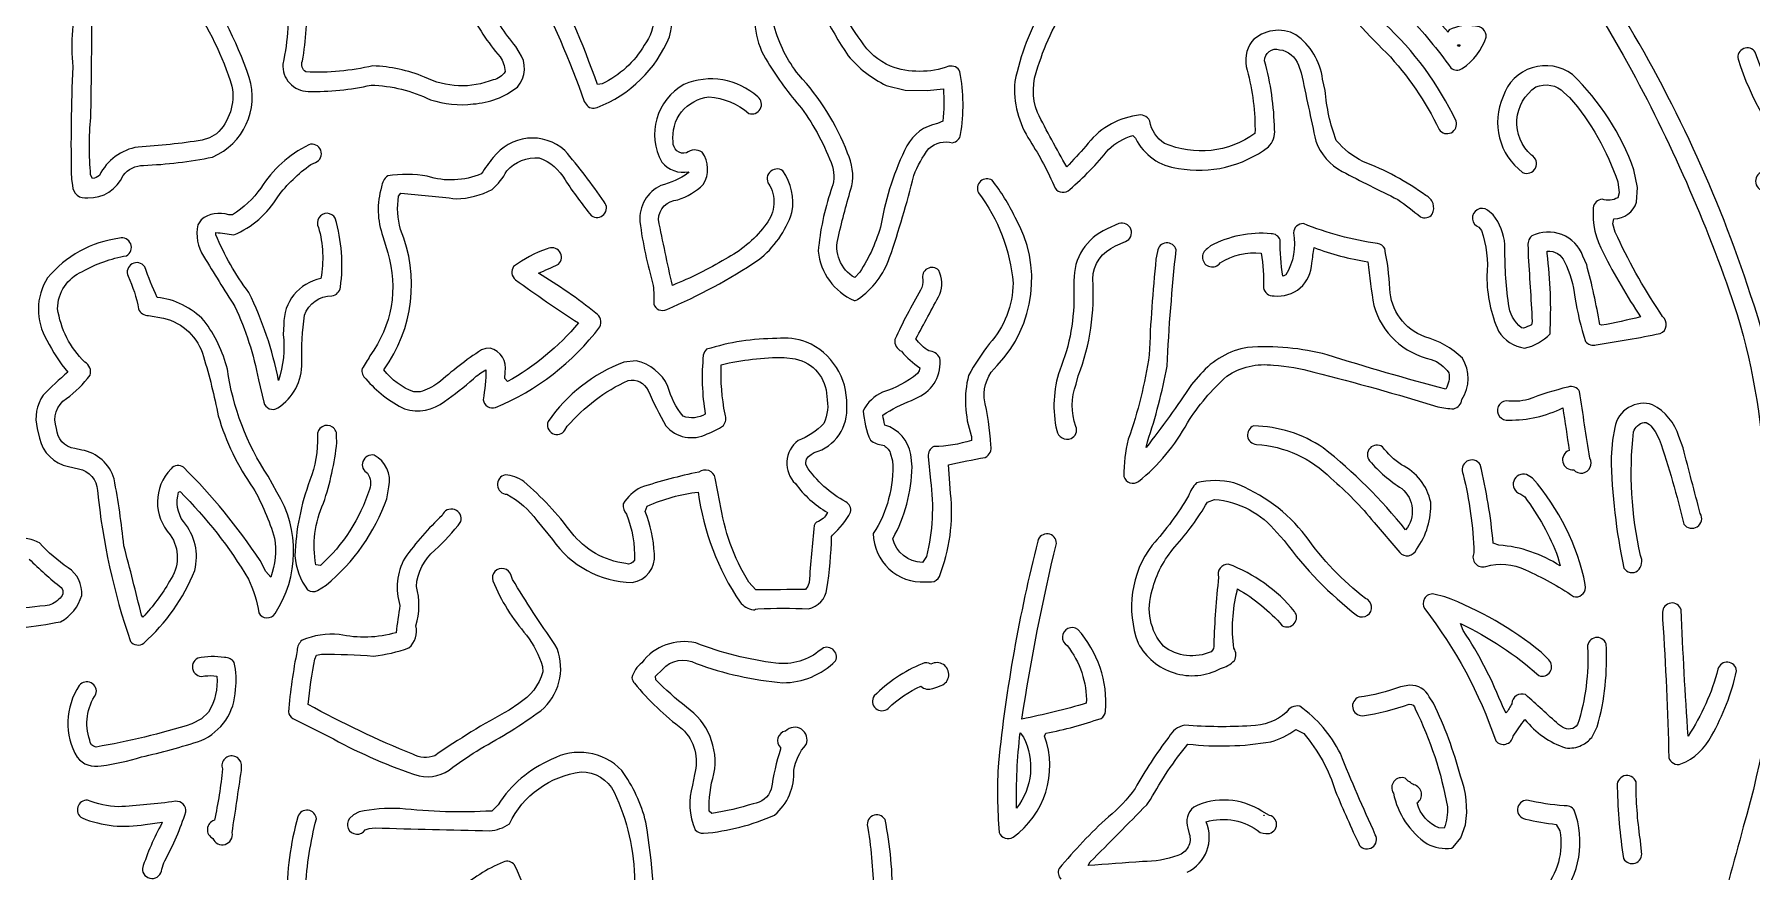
# Model space of a CAD drawing. Extents: x 1.4 to 96.1, y 1 to 80.1.
# Drawn here: x 30.58 to 36.22, y 17.11 to 19.85 of the extents above; entities that cross this region are included whole.
import ezdxf

# ---------------------------------------------------------------- set-up
doc = ezdxf.new("R2010")
doc.units = 0
doc.linetypes.add('0', pattern=[0])
doc.layers.add('1', color=7, linetype='0')

msp = doc.modelspace()

# ---------------------------------------------------------------- linework, layer by layer
at = {"layer": '1'}
for points in [[(36.322945, 18.373566, 0.082023), (36.215206, 18.999329, 0.058031), (35.783649, 19.934408, 0.07147), (34.736694, 21.24884, 0.130312), (34.423237, 21.403214, -0.059926), (33.822689, 21.616196, 0.021832), (33.530582, 21.735794, 0.015898), (32.650909, 21.959614, 0.845512), (32.645836, 21.898209, -0.018288), (33.566978, 21.657913, 0.006415), (34.082436, 21.438721, 0.031732), (34.470448, 21.32576, -0.128569), (34.735065, 21.165695, -0.074021), (35.824093, 19.73629, -0.043305), (36.171288, 18.934849, -0.064743), (36.262081, 18.365189, 0.83011)], [(35.268711, 19.741455, 0.170991), (35.347034, 19.844711, 0.464821), (35.311642, 19.879807, 0.169255), (35.225697, 19.867765, 0.060802), (35.222225, 19.861008, -0.009787), (34.92923, 20.183441, -0.063031), (34.83918, 20.339615), (34.825073, 20.404526), (34.828739, 20.469513), (34.853046, 20.534485, -0.070737), (34.915775, 20.412613, 0.931913), (34.966866, 20.451462, 0.055529), (34.876038, 20.614672, 0.427284), (34.830879, 20.613556), (34.809307, 20.583359), (34.771069, 20.498795), (34.761707, 20.414978), (34.776558, 20.332397), (34.810944, 20.251495, 0.069181), (35.08979, 19.914474, -0.037143), (35.231312, 19.743057, 0.333435)], [(36.432465, 19.452454, -0.109299), (36.230503, 19.79509, 0.824961), (36.17382, 19.771576, 0.106925), (36.374775, 19.42276, -0.361968), (36.320419, 19.396194, 0.025741), (36.254036, 19.402237, 0.903902), (36.266476, 19.33963, 0.260606), (36.418915, 19.374479, 0.209811), (36.43676, 19.446732)], [(35.47298, 18.823975, 0.151449), (35.557011, 18.871262, 0.04292), (35.547394, 19.133907), (35.547573, 19.142288, -0.325659), (35.604141, 19.107361, -0.094973), (35.638138, 18.991013, 0.039065), (35.673187, 18.845901, 0.303075), (35.708347, 18.834671, 0.010207), (35.918716, 18.871861, 0.572153), (35.92614, 18.927399), (35.91761, 18.9422, -0.043815), (35.770988, 19.204544), (35.762657, 19.2323), (35.766693, 19.248032, 0.325065), (35.840485, 19.302811), (35.844273, 19.351227), (35.831913, 19.408676, 0.11568), (35.630375, 19.721544, 0.512596), (35.402752, 19.649582, 0.349835), (35.466663, 19.400286, 0.96599), (35.495682, 19.457504, -0.489242), (35.510227, 19.680786, -0.309209), (35.602604, 19.662872), (35.620998, 19.646225, -0.097707), (35.779202, 19.369263), (35.783291, 19.333145), (35.778999, 19.317505, -0.227548), (35.727596, 19.312531, 0.363477), (35.698631, 19.284058, 0.14831), (35.731888, 19.135818, 0.029914), (35.854031, 18.926544, -0.014749), (35.725765, 18.899017), (35.720039, 18.901352, 0.023751), (35.677036, 19.097794), (35.664951, 19.126114, 0.443818), (35.496742, 19.192169, 0.263862), (35.484753, 19.154617), (35.484478, 19.138046, -0.00252), (35.498127, 18.91095), (35.496319, 18.900635, -0.01742), (35.469967, 18.888977), (35.463264, 18.890488, -0.198347), (35.420441, 18.969269, -0.036898), (35.408855, 19.163528, 0.135628), (35.370636, 19.26181), (35.351986, 19.276836, 1.14258), (35.323193, 19.220566), (35.331417, 19.210312, -0.113207), (35.349144, 19.060057, 0.099295), (35.387222, 18.879269, 0.216969)], [(32.657745, 18.950424, 0.044468), (32.958839, 19.113266, 0.1489), (33.068684, 19.269258, 0.207192), (33.038643, 19.405594, 0.926124), (32.996689, 19.356628, -0.311572), (32.978325, 19.223694, -0.110911), (32.850006, 19.116379, -0.040159), (32.676334, 19.029907, -0.004965), (32.630424, 19.245834, -0.38772), (32.693989, 19.310501, 0.106479), (32.777767, 19.36055, 0.304867), (32.773605, 19.467119, 0.323323), (32.722271, 19.464373, -0.512597), (32.679062, 19.500534, -0.420093), (32.796345, 19.648071, -0.164079), (32.926758, 19.594095, 0.852259), (32.956669, 19.648254, 0.292474), (32.714344, 19.689102, 0.413883), (32.641441, 19.434252, 0.275813), (32.729866, 19.402603), (32.72823, 19.39859, -0.099646), (32.63895, 19.358021, 0.307655), (32.569637, 19.238983, 0.03733), (32.613663, 19.0298, -0.027889), (32.615021, 18.968521, 0.444798)], [(32.02314, 18.723083, -0.064459), (32.064583, 18.753006, -0.038607), (32.055462, 18.654892, 0.468298), (32.095913, 18.628952, 0.132379), (32.438408, 18.893661, 0.38426), (32.425148, 18.938217, 0.039238), (32.236477, 19.069611, 0.004871), (32.302364, 19.099136, 0.885703), (32.265102, 19.149414, 0.078344), (32.155285, 19.091797, 0.400298), (32.161163, 19.048523, 0.013129), (32.367908, 18.906448, -0.091841), (32.134651, 18.714005), (32.126347, 18.72467), (32.127151, 18.744812, 0.404701), (32.077854, 18.824142), (32.063984, 18.823029), (32.049614, 18.818314, 0.03504), (31.906773, 18.708694, -0.076101), (31.848825, 18.680298), (31.828114, 18.680313, -0.14252), (31.729078, 18.753021, 0.261103), (31.784405, 19.213564, -0.107547), (31.777611, 19.322128), (31.78536, 19.331955, -0.004457), (31.966814, 19.314178, 0.117362), (32.084415, 19.34404, 0.090107), (32.132732, 19.40567, -0.232291), (32.239536, 19.448532, -0.16965), (32.324238, 19.375992, 0.028172), (32.410446, 19.258389, 0.878926), (32.452805, 19.303665, 0.026665), (32.323025, 19.472654, 0.439655), (32.088196, 19.448988, 0.030018), (32.049271, 19.395996, -0.17919), (31.872063, 19.38765, 0.085099), (31.741961, 19.388977, 0.22636), (31.721903, 19.352982, 0.163356), (31.726589, 19.18985), (31.742193, 19.13681, -0.236928), (31.683868, 18.798849, -0.012138), (31.658079, 18.756836, 0.292335), (31.670361, 18.723648, 0.106411), (31.797398, 18.624405, 0.243916), (31.928453, 18.648895, 0.032224)], [(31.381496, 18.627625, 0.257109), (31.460615, 18.776566, -0.04418), (31.469028, 18.931854, -0.326474), (31.558954, 18.995239, 0.320805), (31.587008, 19.023682, 0.104038), (31.570068, 19.249878, 1.004299), (31.514917, 19.220108, -0.111557), (31.522905, 19.052551, 0.362057), (31.400829, 18.901016), (31.399309, 18.868958, -0.106195), (31.383644, 18.718033, 0.066051), (31.286171, 19.006577, -0.061264), (31.177805, 19.195831), (31.177914, 19.202957, -0.03878), (31.236546, 19.195618, 0.161166), (31.381134, 19.320694, -0.077888), (31.489637, 19.426041), (31.505045, 19.432859, 0.97951), (31.482635, 19.491165, 0.136471), (31.325743, 19.349121, -0.097977), (31.232523, 19.261688), (31.220278, 19.261261, 0.251313), (31.12958, 19.245224), (31.119328, 19.228775, 0.206864), (31.137854, 19.125427, 0.004655), (31.239786, 18.960922, -0.064141), (31.317951, 18.719971), (31.33494, 18.646317, 0.503172)], [(33.52702, 18.057098, 0.26548), (33.552658, 18.074524, 0.121912), (33.589264, 18.347565), (33.585674, 18.395721), (33.582027, 18.440826, -0.010492), (33.702747, 18.4655, 0.347464), (33.722004, 18.505219, 0.041038), (33.699131, 18.661011, -0.221758), (33.74239, 18.767365, 0.333098), (33.801464, 19.252914, 0.050774), (33.726067, 19.374573, 0.783951), (33.681465, 19.333389, -0.140791), (33.79438, 19.037518, -0.182044), (33.717045, 18.838867, 0.042024), (33.648327, 18.734116, 0.146157), (33.657303, 18.537668, -0.020805), (33.657703, 18.521164, -0.072671), (33.53487, 18.500916, 0.333266), (33.516148, 18.468491), (33.523418, 18.390213, -0.094667), (33.510536, 18.140762), (33.496769, 18.120773, -0.336021), (33.399624, 18.198547, 0.121641), (33.463196, 18.434219), (33.458408, 18.475296, 0.287873), (33.373768, 18.571579, -0.015208), (33.367203, 18.603928, -0.069872), (33.461563, 18.652481), (33.482727, 18.663193, 0.336596), (33.553783, 18.792358, 0.258324), (33.518276, 18.814621, -0.102603), (33.475452, 18.854782, 0.001664), (33.554256, 19.001038, 0.209096), (33.550613, 19.079102, 0.764609), (33.497978, 19.049606, -0.155681), (33.490726, 19.014297, 0.024623), (33.406765, 18.852554, 0.339076), (33.428333, 18.813538, 0.080163), (33.488861, 18.75943), (33.486805, 18.749802), (33.480812, 18.740356, -0.098359), (33.366444, 18.679413, 0.173378), (33.302719, 18.618713, 0.08861), (33.326096, 18.521851, 0.147548), (33.367046, 18.506042, -0.198369), (33.391354, 18.480621), (33.398998, 18.453949, -0.158185), (33.335617, 18.215408, 0.426808), (33.505764, 18.057114)], [(33.984676, 18.527267, 0.399044), (34.000366, 18.567291, -0.173423), (34.001175, 18.706024), (34.008526, 18.733521, 0.110157), (34.055828, 19.050659, -0.296086), (34.131084, 19.159302), (34.163887, 19.173971, 0.969103), (34.141819, 19.232422), (34.102863, 19.214935, 0.305762), (33.99427, 19.045013), (33.993366, 19.011353, -0.108352), (33.947445, 18.751953, 0.136348), (33.937778, 18.55348, 0.468801)], [(34.206352, 18.386276, 0.1009), (34.366413, 18.579056, -0.066621), (34.495747, 18.731857, -0.188361), (34.649082, 18.767563, -0.058997), (34.781757, 18.745148, -0.014443), (35.188606, 18.631269, 0.031795), (35.240562, 18.624802, 0.294284), (35.267796, 18.655304, 0.290308), (35.269054, 18.791168, 0.121625), (35.146221, 18.861404, -0.306443), (35.031002, 19.018936, 0.039912), (35.014046, 19.150543, 0.23969), (34.990612, 19.166718, -0.059986), (34.747364, 19.232456, 0.417227), (34.714855, 19.202286, -0.186974), (34.689434, 19.064198, -0.067158), (34.680183, 19.060043, -0.0443), (34.671051, 19.179047, 0.316771), (34.641201, 19.19931, 0.146552), (34.441895, 19.159134), (34.432072, 19.15045, 1.236144), (34.474262, 19.103653, -0.174318), (34.609055, 19.13533, -0.051227), (34.615959, 19.022141, 0.385905), (34.650871, 18.995544, 0.444963), (34.774776, 19.103012, 0.008498), (34.782261, 19.154205, 0.054287), (34.958496, 19.107468, 0.009427), (34.97831, 18.963409, 0.276926), (35.166924, 18.787094, -0.156126), (35.224602, 18.743271, -0.178756), (35.214493, 18.689835, -0.014251), (34.825775, 18.802094, 0.080737), (34.564327, 18.826538, 0.172424), (34.409111, 18.73819), (34.379951, 18.704391, -0.019822), (34.230865, 18.497665), (34.235519, 18.516815, 0.035192), (34.299782, 18.764618, -0.014551), (34.329739, 19.146591, 0.823401), (34.268383, 19.141327), (34.263485, 19.115402, 0.016396), (34.241287, 18.802017, -0.048647), (34.172646, 18.525116, 0.060819), (34.157925, 18.403244, 0.523032)], [(30.941341, 17.856506, 0.118233), (31.10869, 18.094315, 0.245468), (31.071362, 18.25473, -0.228144), (31.05583, 18.350906), (31.060411, 18.353104, -0.064347), (31.284828, 18.066269, -0.076586), (31.319088, 17.95549, 0.559695), (31.372252, 17.953018, 0.290407), (31.378559, 18.35141), (31.349461, 18.403702, -0.11055), (31.215704, 18.754686, 0.104538), (31.139297, 18.914001, 0.17893), (30.984962, 18.990448, -0.019328), (30.944662, 19.090988, 0.910717), (30.889797, 19.059937, -0.065918), (30.924212, 18.952667, 0.33021), (30.957458, 18.930893), (31.006512, 18.922348, -0.275043), (31.137274, 18.796143, -0.025355), (31.186033, 18.601913, 0.081953), (31.300201, 18.365021, -0.062461), (31.370085, 18.200897, -0.132078), (31.358118, 18.072922), (31.342201, 18.090805), (31.322983, 18.127014, 0.05106), (31.072168, 18.432983, 0.381634), (31.030823, 18.428101, 0.401096), (31.028423, 18.211914, -0.318821), (31.026041, 18.05957, -0.063609), (30.938177, 17.941132), (30.933981, 17.948227, 0.005634), (30.876181, 18.175659, 0.021363), (30.844118, 18.395309, 0.28369), (30.737999, 18.489685), (30.714951, 18.494812, -0.374847), (30.655334, 18.560715, -0.363912), (30.687471, 18.658356, 0.072506), (30.765291, 18.735321, 0.352098), (30.748325, 18.778229, -0.168139), (30.658731, 18.953232, -0.304343), (30.740082, 19.075043, -0.088893), (30.884739, 19.12697, 0.879449), (30.861807, 19.184616, 0.18922), (30.625814, 19.054581, 0.286279), (30.623627, 18.850235, 0.062308), (30.691895, 18.744812, 0.026272), (30.611729, 18.669617, 0.221036), (30.591854, 18.559845), (30.599102, 18.528732, 0.298435), (30.694025, 18.435577), (30.727598, 18.427917, -0.347782), (30.789429, 18.356735, 0.057476), (30.897654, 17.861572, 0.411455)], [(32.949085, 17.967117), (32.956306, 17.96904, -0.020167), (33.122765, 17.968765, 0.330892), (33.183117, 18.034027, 0.034594), (33.198948, 18.206055), (33.201458, 18.210739, 0.091723), (33.260902, 18.285797, 0.326789), (33.245987, 18.319717, -0.127935), (33.116196, 18.437302, -0.404323), (33.13216, 18.474579), (33.141846, 18.481339, 0.362139), (33.24844, 18.636765, 0.310903), (33.116657, 18.843821, 0.116892), (33.019329, 18.855148, 0.077053), (32.788773, 18.820053, 0.179983), (32.777767, 18.801086, 0.067419), (32.784359, 18.607788, -0.238166), (32.711773, 18.600723, -0.105694), (32.661655, 18.698578, 0.230786), (32.557323, 18.782745), (32.51741, 18.778183, 0.149376), (32.268475, 18.583557, 0.913253), (32.323723, 18.554886), (32.331451, 18.567413, -0.109159), (32.530746, 18.717911, -0.355723), (32.596413, 18.685181, 0.030423), (32.655075, 18.569565, 0.352923), (32.790054, 18.54274, 0.065898), (32.843975, 18.570068, 0.259175), (32.849403, 18.607056, -0.060546), (32.836906, 18.769608, -0.057843), (33.043636, 18.793686), (33.079704, 18.788559, -0.353425), (33.182968, 18.665085, -0.156671), (33.173912, 18.577103, -0.102156), (33.088741, 18.520462, 0.461744), (33.080132, 18.379364, 0.099902), (33.18523, 18.284622, -0.203574), (33.14983, 18.252884), (33.145313, 18.248123), (33.141888, 18.242538, 0.013248), (33.125484, 18.055374), (33.120407, 18.043091), (33.113148, 18.031952, -0.001894), (32.950039, 18.031281), (32.927166, 18.056396, -0.102585), (32.832199, 18.318893), (32.817135, 18.397903, 0.538719), (32.763565, 18.41748, 0.029581), (32.573227, 18.366959, 0.142713), (32.514988, 18.312872, 0.188734), (32.525833, 18.278854, -0.101729), (32.55191, 18.128036, -0.384331), (32.523544, 18.11731, -0.1988), (32.345581, 18.218735, 0.053873), (32.188862, 18.386292, 0.127923), (32.127708, 18.408316, 0.885332), (32.133091, 18.344421, -0.114869), (32.231792, 18.25795), (32.282417, 18.196259, 0.241086), (32.544224, 18.055546, 0.409666), (32.617172, 18.149048, 0.081923), (32.587074, 18.28833), (32.593796, 18.305954, -0.072665), (32.761269, 18.351929, 0.11698), (32.898296, 17.990904, 0.183928), (32.942204, 17.965147), (32.945702, 17.965933)], [(35.664925, 18.413971, 0.486197), (35.687759, 18.463179, -0.005548), (35.653973, 18.681183, 0.361841), (35.615734, 18.696304, 0.032157), (35.484779, 18.65535, -0.101316), (35.41283, 18.651379, 1.022778), (35.421124, 18.588058, 0.117886), (35.598694, 18.627884, -0.005708), (35.619518, 18.48822, 0.892384), (35.634434, 18.424835, 0.261066)], [(35.84425, 18.09317, 0.333258), (35.853577, 18.144028, -0.08208), (35.830479, 18.548824, -0.262359), (35.865776, 18.580473, -0.20829), (35.887215, 18.569519), (35.901863, 18.550629), (35.915405, 18.525055, -0.022924), (35.996151, 18.246674, 0.964392), (36.050011, 18.281277, -0.00147), (35.993389, 18.496489), (35.979721, 18.533691, 0.20125), (35.893559, 18.638351, 0.453086), (35.769627, 18.563919), (35.76128, 18.522247), (35.757416, 18.466095, 0.048771), (35.799255, 18.102386, 0.434813)], [(31.512077, 18.028702), (31.540049, 18.046173, 0.135493), (31.738693, 18.330017), (31.746275, 18.36908, 0.334782), (31.69772, 18.472612, 0.879079), (31.675856, 18.41333, -0.257208), (31.681953, 18.360703, -0.13162), (31.521181, 18.110504), (31.506119, 18.113159, -0.152333), (31.531496, 18.315659, 0.051132), (31.575441, 18.514282), (31.574064, 18.533691, 1.144657), (31.511404, 18.535919, -0.102783), (31.486725, 18.390488, 0.080305), (31.437332, 18.142807, 0.142111), (31.479311, 18.030884, 0.281751)], [(35.092621, 18.142807, 0.25173), (35.118256, 18.163513, 0.173876), (35.165028, 18.318954, 0.234256), (35.068871, 18.440964, -0.075642), (35.006863, 18.500244, 0.870151), (34.964676, 18.45462, 0.080738), (35.070251, 18.363556, -0.409552), (35.082703, 18.22731, 0.059709), (34.811901, 18.496902, 0.14663), (34.584324, 18.568636, 0.815432), (34.593285, 18.508163, -0.184024), (34.837727, 18.396957, -0.043913), (34.979397, 18.252396), (35.06348, 18.153519, 0.265999)], [(35.673256, 18.038177), (35.672611, 18.048401, 0.128335), (35.499702, 18.397165), (35.490715, 18.402828, 0.97734), (35.446659, 18.352774, -0.016577), (35.473846, 18.335663, -0.071341), (35.582615, 18.138306), (35.589672, 18.10965, 0.124323), (35.389069, 18.17775), (35.370304, 18.184647, 0.036508), (35.327587, 18.441696, 0.969805), (35.271633, 18.409805, -0.053964), (35.306854, 18.152145, 0.646273), (35.345715, 18.107529, -0.1873), (35.475903, 18.096359, -0.048202), (35.633591, 18.00923, 0.485244)], [(34.529896, 18.026443), (34.530544, 18.03421, -0.083424), (34.678135, 17.913408, 0.829686), (34.71772, 17.960388, 0.133843), (34.500866, 18.115421, 0.515817), (34.468876, 18.072128, 0.017304), (34.452835, 17.852381, -0.318199), (34.444504, 17.827925, -0.273104), (34.288628, 17.845901, -0.271135), (34.251507, 18.029434, -0.122527), (34.325916, 18.17215, 0.0512), (34.432228, 18.318558), (34.455372, 18.327744, -0.204415), (34.660275, 18.218872), (34.684303, 18.192947, 0.069447), (34.924736, 17.945557, 1.064541), (34.950821, 18.002975, -0.075691), (34.755516, 18.207382, 0.137129), (34.519226, 18.382042, 0.12505), (34.396355, 18.381645, 0.1073), (34.370686, 18.339375, -0.051973), (34.250782, 18.177856, 0.255653), (34.204826, 17.856339, 0.415266), (34.475632, 17.772734, 0.119289), (34.520901, 17.798916, 0.290321), (34.518959, 17.839279, -0.095284)], [(32.04549, 17.509613, 0.032512), (32.244629, 17.63439, 0.32086), (32.297783, 17.838152), (32.290958, 17.851337, -0.014685), (32.151512, 18.064941), (32.146957, 18.078537, 1.018464), (32.087109, 18.06044, 0.08548), (32.19796, 17.88269, -0.077971), (32.250385, 17.779694), (32.250687, 17.761826, -0.195591), (32.17202, 17.658173), (32.14019, 17.636414, 0.026218), (31.896366, 17.486923, -0.226763), (31.825041, 17.491348, -0.029102), (31.481169, 17.654785, -0.020634), (31.502388, 17.804077), (31.50806, 17.817123), (31.524832, 17.820328, -0.018182), (31.69541, 17.813889, 0.057558), (31.811789, 17.840271, 0.279901), (31.834787, 17.913177, 0.144011), (31.836098, 18.041794, -0.20431), (31.896606, 18.160797, 0.049735), (31.982546, 18.254761, 0.954159), (31.920944, 18.275269, 0.047667), (31.797983, 18.135132, 0.205545), (31.782068, 17.97998, 0.007449), (31.769556, 17.89032, -0.124655), (31.58317, 17.88446, 0.123994), (31.46097, 17.865829, 0.210864), (31.444752, 17.831833, 0.027331), (31.416159, 17.630356, 0.211739), (31.430431, 17.60936), (31.563847, 17.541794, 0.046555), (31.84483, 17.420654, 0.233532), (31.95549, 17.448746, -0.007235)], [(33.794399, 17.219284, 0.335037), (33.898129, 17.55043), (33.902473, 17.560318, 0.033314), (34.083389, 17.609344, 0.23187), (34.098099, 17.632736, 0.205571), (34.006645, 17.901278, 1.036163), (33.971497, 17.848663, -0.177578), (34.034851, 17.658768, -0.019946), (33.823685, 17.606827, -0.022703), (33.937023, 18.183517, 0.882051), (33.875454, 18.190918, 0.036039), (33.746155, 17.463348, 0.036088), (33.749077, 17.234604, 0.466405)], [(35.660492, 17.520874, 0.121393), (35.693413, 17.546844), (35.711754, 17.581741, 0.084144), (35.740738, 17.853348, 0.863172), (35.679825, 17.842712, -0.090043), (35.647316, 17.588913, -0.41517), (35.598118, 17.580933), (35.584625, 17.589066, 0.003682), (35.476528, 17.687119, 0.513647), (35.431137, 17.657547, -0.04426), (35.412636, 17.626846), (35.402519, 17.645203, 0.054177), (35.271713, 17.897568), (35.263023, 17.920258, -0.072928), (35.520012, 17.749418, 0.799756), (35.552864, 17.801193), (35.527531, 17.826523, 0.080484), (35.211124, 18.00827), (35.175385, 18.017197, 0.649712), (35.145355, 17.968628, -0.083165), (35.378437, 17.535917, 0.642213), (35.435856, 17.550659, -0.012512), (35.474503, 17.605896, 0.149018), (35.607754, 17.512634, 0.143499)], [(35.986107, 17.459717, 0.179019), (36.087074, 17.552322, 0.074672), (36.1689, 17.765457, 0.829978), (36.107742, 17.77124, -0.085065), (36.009701, 17.551285, -0.006332), (35.987179, 17.965775, 0.857685), (35.925995, 17.95723), (35.926289, 17.933701, -0.009651), (35.946716, 17.480347, 0.417586)], [(30.933535, 17.482788, 0.026134), (31.129723, 17.536682, 0.292044), (31.242189, 17.703506, 0.094589), (31.238529, 17.792252, 0.291186), (31.20607, 17.808563, 0.096289), (31.118456, 17.806871, 0.930169), (31.142281, 17.748718, -0.051947), (31.181349, 17.748306, -0.157799), (31.154247, 17.630203), (31.1306, 17.608032), (31.099401, 17.591431, -0.036091), (30.784691, 17.515366, -0.359343), (30.764076, 17.53804, -0.237565), (30.784655, 17.689163, 0.829477), (30.729557, 17.71698, 0.284549), (30.722509, 17.481628, 0.285849), (30.801905, 17.453827, 0.045908)], [(32.778946, 17.232208, 0.083774), (33.011909, 17.292038, 0.232537), (33.075134, 17.439072, -0.142566), (33.115021, 17.52342, 0.832213), (33.047817, 17.567379, 0.621535), (33.031033, 17.513199), (33.031265, 17.508667, 0.038118), (33.000725, 17.37677, -0.283801), (32.941902, 17.329163, -0.037819), (32.806339, 17.297577), (32.797489, 17.30452, -0.082158), (32.812817, 17.427521, 0.295486), (32.722202, 17.646164, -0.029747), (32.62204, 17.735535), (32.620422, 17.748276), (32.643566, 17.770004, -0.350312), (32.754055, 17.78952, 0.066569), (33.038975, 17.726151, 0.19617), (33.2118, 17.797577, 0.816479), (33.163071, 17.834656, -0.212158), (33.015778, 17.790314, -0.060028), (32.753227, 17.856672, 0.296103), (32.575924, 17.791798, 0.167127), (32.543781, 17.742758, 0.154562), (32.551682, 17.724503, 0.059212), (32.709465, 17.574234, -0.275035), (32.749027, 17.425415), (32.741871, 17.390305, 0.175555), (32.751587, 17.244141, 0.251028)], [(33.384869, 17.642075, -0.088475), (33.491924, 17.715103, 0.304231), (33.531075, 17.707718), (33.544796, 17.711151), (33.558754, 17.716797, 1.074943), (33.525097, 17.787094, 0.243908), (33.496384, 17.788757, 0.095693), (33.338253, 17.682983, 0.880229)], [(35.239216, 17.187256), (35.263531, 17.217255), (35.279469, 17.260483, 0.134172), (35.262539, 17.41951, 0.049125), (35.174263, 17.659241), (35.160526, 17.680511, 0.297531), (35.097107, 17.71788), (35.06617, 17.71315, -0.059426), (34.929092, 17.678724, 0.856557), (34.940907, 17.618088, 0.052593), (35.094975, 17.656067, -0.384066), (35.114082, 17.640823, -0.069992), (35.220226, 17.319519, -0.09589), (35.209747, 17.249466), (35.192116, 17.24968, -0.23223), (35.120693, 17.331724, 0.637418), (35.110252, 17.391708, -0.086535), (35.081562, 17.412659, 0.729443), (35.042648, 17.364166, 0.193623), (35.153133, 17.197943, 0.150319), (35.233692, 17.183395)], [(33.828503, 17.547882, -0.292216), (33.80595, 17.315201, -0.034492), (33.817783, 17.561386)], [(31.231419, 17.23465, 0.002792), (31.261753, 17.438156), (31.261789, 17.457703, 1.123384), (31.199469, 17.443542, -0.032095), (31.173128, 17.274885, 0.689999), (31.168037, 17.215546, 0.921992)], [(35.85247, 17.215118, -0.035081), (35.838989, 17.400848, 0.937895), (35.777626, 17.38208, 0.035651), (35.798195, 17.14946, 0.85921), (35.857197, 17.17012, 0.016359)], [(31.01034, 17.142258, 0.049861), (31.079588, 17.302689, 0.474612), (31.045664, 17.33725, -0.019565), (30.857716, 17.318924, -0.073758), (30.75717, 17.340652, 0.794843), (30.738789, 17.282593, 0.143319), (30.946507, 17.26152), (31.001516, 17.269104), (31.000843, 17.264954, 0.049121), (30.936825, 17.116791, 0.997416), (31.000223, 17.114456, -0.027739)], [(35.586723, 17.013641, 0.267324), (35.636459, 17.307724, 0.308001), (35.603195, 17.322144, -0.03529), (35.480782, 17.340776, 0.90835), (35.475887, 17.278687, 0.026225), (35.577114, 17.261444), (35.589088, 17.240631, -0.230123), (35.534416, 17.046219, 0.843787)], [(33.398788, 17.015686, 0.05294), (33.374371, 17.27739, 0.922529), (33.318085, 17.248901, -0.032794), (33.337414, 17.027542), (33.332478, 16.996933, -0.462048), (33.249359, 16.936188, 0.217433), (33.196251, 16.900208, 0.635724), (33.244278, 16.860519, 0.080557), (33.338802, 16.893219, 0.225914)]]:
    msp.add_lwpolyline(points, format="xyb", close=True, dxfattribs=at)
for points in [[(32.589359, 20.005737, -0.312759), (32.584152, 19.818075, -0.152496), (32.445541, 19.691437), (32.430416, 19.689011, 0.03437), (32.260124, 20.082541, -0.206684)], [(32.956867, 19.972748, 0.219574), (32.989269, 19.76236, 0.042697), (33.099831, 19.611313, -0.068847), (33.202026, 19.420166, -0.162552), (33.196598, 19.340897, 0.05902), (33.154922, 19.142624, 0.27154), (33.273102, 18.980099, 0.103873), (33.285328, 18.98407, 0.159762), (33.389374, 19.121475, 0.021154), (33.46888, 19.390167, -0.074716), (33.518238, 19.47937, -0.247419), (33.59589, 19.49803, 0.335832), (33.622414, 19.524734, 0.087055), (33.620228, 19.730728, 0.368305), (33.583736, 19.748505, -0.175385), (33.392136, 19.748793, -0.144287), (33.295589, 19.831802, -0.088742), (33.177402, 20.069221, 0.075351)], [(33.105427, 20.081192, 0.068131), (33.253647, 19.78331, 0.109358), (33.378281, 19.685913), (33.440479, 19.669785), (33.512062, 19.669098), (33.565788, 19.674927, -0.04514), (33.564323, 19.568954), (33.546284, 19.560547, 0.229275), (33.445782, 19.487183, 0.072748), (33.361866, 19.231293, -0.07937), (33.291119, 19.072784), (33.275257, 19.055252, -0.352624), (33.221497, 19.190186, -0.016634), (33.265102, 19.355988, 0.160499), (33.251415, 19.464035, 0.094282), (33.09087, 19.720718, -0.105536), (33.010723, 19.880478, -0.113613)], [(30.726173, 19.983795, 0.086825), (30.708458, 19.747116, 0.016877), (30.703817, 19.378357), (30.707479, 19.357254, 0.472002), (30.757654, 19.317612, 0.317075), (30.873318, 19.390671, -0.223035), (30.940775, 19.423569, 0.040412), (31.167328, 19.450882, 0.385679), (31.287621, 19.712296, 0.075516), (31.109451, 20.053726, -0.021386)], [(32.215481, 20.02623, -0.038086), (32.386986, 19.632912), (32.393684, 19.624321, 0.388328), (32.429054, 19.613632, 0.206226), (32.666847, 19.845329, 0.157717), (32.662628, 20.002029, -0.023803)], [(34.822411, 20.021988, 0.050506), (35.019928, 19.793289, -0.075272), (35.192993, 19.541092, 0.861796), (35.24847, 19.568405, 0.097418), (35.011005, 19.890594, -0.060626)], [(31.096552, 19.960312, -0.076375), (31.230381, 19.683777, -0.259786), (31.180138, 19.527069), (31.157701, 19.514313), (31.132559, 19.506134, -0.025165), (30.922756, 19.483795, 0.243706), (30.795864, 19.390625, -0.167673), (30.773298, 19.380005), (30.767149, 19.392426, -0.044511), (30.767508, 19.580627, 0.006092), (30.770727, 19.890564, -0.104032)], [(31.411215, 19.992279, -0.078959), (31.398014, 19.756058, 0.427292), (31.481035, 19.666092, 0.059017), (31.687616, 19.686798, -0.105294), (31.882427, 19.639053, 0.114603), (32.022892, 19.625061, 0.150062), (32.167561, 19.680588, 0.357467), (32.173275, 19.795135), (32.162773, 19.813065, -0.047464), (32.067844, 19.955231)], [(32.008835, 19.934601, 0.068066), (32.110889, 19.779861, -0.13468), (32.127155, 19.731827, -0.225594), (32.088596, 19.704422, -0.214428), (31.862452, 19.713394, 0.086546), (31.693195, 19.750046, -0.069567), (31.473799, 19.730194, -0.383093), (31.46221, 19.766251, 0.048708), (31.477024, 19.972931, 0.129011)], [(33.895523, 19.947052, 0.082214), (33.800323, 19.698242, 0.16634), (33.850082, 19.503952, -0.042067), (33.932308, 19.348785, 0.466721), (33.980541, 19.343994, 0.041633), (34.107841, 19.475449, -0.122263), (34.187599, 19.521423), (34.196442, 19.512421, 0.258563), (34.336899, 19.413727, 0.210035), (34.632336, 19.483902, 0.230003), (34.652683, 19.541687, 0.062356), (34.620018, 19.766144, -0.519424), (34.66888, 19.803022, -0.296806), (34.730736, 19.752029), (34.740097, 19.727341, 0.001818), (34.788219, 19.502747, 0.187288), (34.874832, 19.403381, 0.005697), (35.056747, 19.31189, -0.023478), (35.131645, 19.254473, 0.35336), (35.169895, 19.263397, 0.432046), (35.149227, 19.32457, 0.069228), (34.942268, 19.436066, -0.104704), (34.85503, 19.50563, -0.070088), (34.81876, 19.669357), (34.810455, 19.706696, 0.206317), (34.722961, 19.85228, 0.330204), (34.577656, 19.830261, 0.224813), (34.562527, 19.73584, -0.070664), (34.588413, 19.528015, -0.263385), (34.291538, 19.495483, -0.218816), (34.243488, 19.568771, 0.399666), (34.199314, 19.586639, 0.20367), (34.033661, 19.486679, -0.003368), (33.970619, 19.418381, -0.008785), (33.874157, 19.596817, -0.189098), (33.876247, 19.746704, -0.079779), (33.987499, 19.973358, -0.118605)], [(30.408018, 17.898056, 0.045404), (30.668581, 17.926453, 0.201551), (30.737799, 18.012558, 0.272653), (30.693235, 18.10347, -0.057434), (30.599449, 18.184662, 0.086613), (30.555229, 18.199722, -0.02647)], [(30.565374, 18.132126, 0.031027), (30.670584, 18.038773, -0.4681), (30.662264, 18.000763, -0.196493), (30.617996, 17.979034, -0.021938), (30.341173, 17.958282)], [(36.302185, 17.919815, -0.060931), (36.1908, 17.25354, -0.015536), (35.985359, 16.556229, 0.037808), (35.907269, 16.201294, 0.017314), (35.875183, 14.768829, 0.011019), (35.939735, 14.545868, -0.163871), (36.07354, 14.389389, -0.11714), (36.167988, 13.870148, -0.092974), (36.080063, 13.60434, 0.120399), (36.04105, 13.368454, 0.133464), (36.150761, 13.149399, -0.04585), (36.288708, 12.952454, -0.145921)], [(34.365643, 17.10463, 0.409477), (34.427708, 17.269577, -0.24803), (34.605667, 17.234793), (34.614826, 17.232334), (34.624283, 17.231634, 0.953679), (34.636429, 17.291138), (34.611076, 17.304415, 0.265396), (34.38765, 17.31839, 0.326159), (34.368233, 17.248657), (34.372585, 17.230972, -0.428268), (34.335213, 17.159897, -0.100356), (34.219559, 17.139572, -0.005459), (34.04063, 17.126724), (34.047573, 17.138412, 0.002768), (34.233463, 17.325974), (34.245766, 17.342712, -0.047194), (34.368504, 17.525146, 0.071375), (34.640865, 17.532623, 0.090029), (34.722233, 17.572845), (34.748463, 17.559219, -0.104465), (34.852947, 17.369827, 0.016509), (34.931946, 17.192581, 0.916095), (34.983376, 17.227707, -0.01046), (34.868565, 17.493591, 0.128688), (34.735119, 17.648924, 0.34313), (34.691181, 17.628754, -0.174832), (34.574673, 17.584595, -0.033056), (34.358185, 17.586563, 0.242925), (34.305695, 17.54805, 0.036195), (34.19487, 17.378967, -0.068991), (34.107311, 17.286438, 0.0356), (33.945606, 17.116501, 0.313214), (33.951618, 17.081299)], [(32.620411, 16.866852, 0.041623), (32.589458, 17.268646, 0.096457), (32.510132, 17.438507, 0.3392), (32.278988, 17.473953, 0.150473), (32.104263, 17.325775), (32.083313, 17.305389, -0.042654), (31.781509, 17.313705, 0.063605), (31.647888, 17.302246), (31.629677, 17.292969), (31.616373, 17.280304, 1.033306), (31.66828, 17.2435), (31.681442, 17.247467), (31.700747, 17.249865, 0.000777), (32.076363, 17.240387, 0.143274), (32.141331, 17.26384, -0.25002), (32.376541, 17.434311, -0.286258), (32.485031, 17.367477, -0.109499), (32.552097, 17.072159, -0.006767)], [(31.47257, 17.050964, -0.051456), (31.508001, 17.27919, 0.82948), (31.447021, 17.28656, 0.068282), (31.411034, 17.016724)], [(32.278812, 16.787125, 0.047767), (32.158432, 17.128357, 0.34121), (32.121483, 17.138031, 0.07828), (31.973759, 17.04541, 0.177631)]]:
    msp.add_lwpolyline(points, format="xyb", dxfattribs=at)
msp.add_lwpolyline([(35.262287, 19.818817), (35.257439, 19.813568), (35.253586, 19.818863)], close=True, dxfattribs=at)
msp.add_lwpolyline([(35.502014, 17.766006), (35.502567, 17.764832), (35.502014, 17.766006)], dxfattribs=at)
msp.add_circle((34.61795, 17.291233), 0.000629, dxfattribs=at)

doc.saveas('drawing.dxf')
